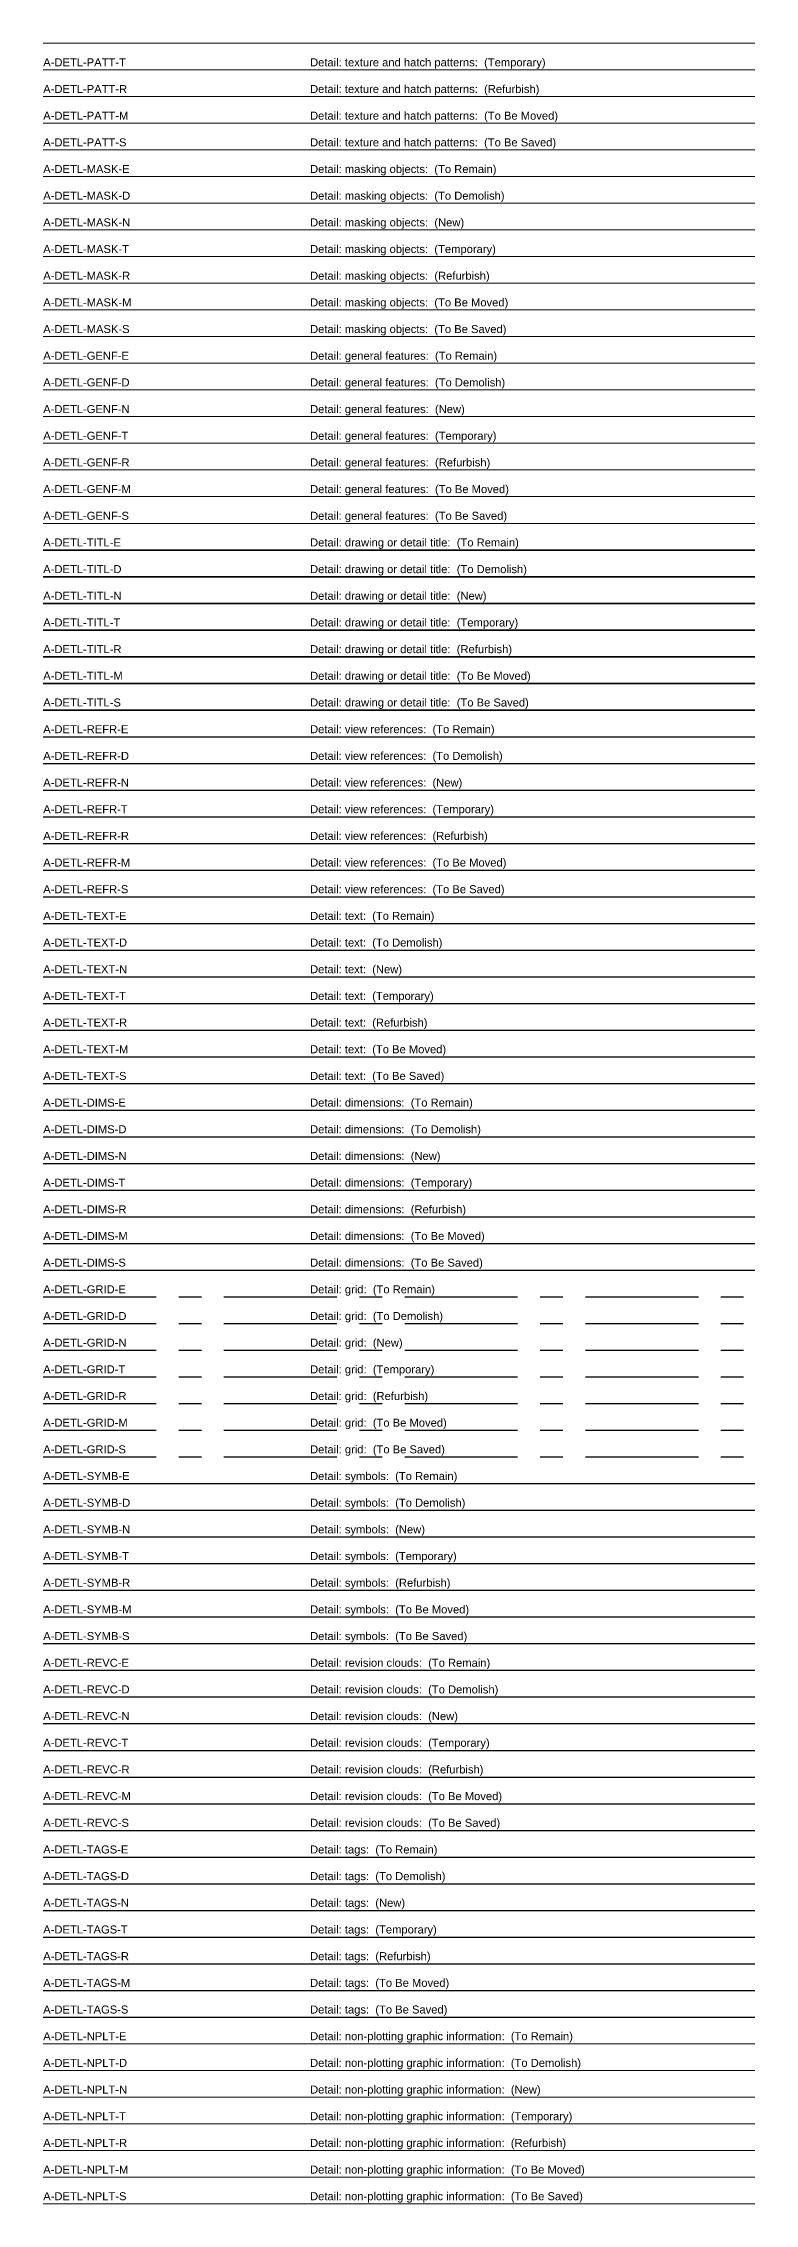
# Model space of a CAD drawing. Header units: millimetres. Extents: x 0 to 200, y -1215 to 3.
# Drawn here: x 0 to 200, y -1215 to -608 of the extents above; entities that cross this region are included whole.
import ezdxf

# ---------------------------------------------------------------- set-up
doc = ezdxf.new("R2010")
doc.units = ezdxf.units.MM
doc.linetypes.add('CENTER', pattern=[50.8, 31.75, -6.35, 6.35, -6.35])
for name, color, linetype, lineweight in [('A-DETL-DIMS-D', 11, 'Continuous', 25), ('A-DETL-DIMS-E', 201, 'Continuous', 25), ('A-DETL-DIMS-M', 51, 'Continuous', 25), ('A-DETL-DIMS-N', 171, 'Continuous', 25), ('A-DETL-DIMS-R', 131, 'Continuous', 25), ('A-DETL-DIMS-S', 101, 'Continuous', 25), ('A-DETL-DIMS-T', 31, 'Continuous', 25), ('A-DETL-GENF-D', 10, 'Continuous', 18), ('A-DETL-GENF-E', 200, 'Continuous', 18), ('A-DETL-GENF-M', 50, 'Continuous', 18), ('A-DETL-GENF-N', 170, 'Continuous', 18), ('A-DETL-GENF-R', 130, 'Continuous', 18), ('A-DETL-GENF-S', 100, 'Continuous', 18), ('A-DETL-GENF-T', 30, 'Continuous', 18), ('A-DETL-GRID-D', 11, 'CENTER', 25), ('A-DETL-GRID-E', 201, 'CENTER', 25), ('A-DETL-GRID-M', 51, 'CENTER', 25), ('A-DETL-GRID-N', 171, 'CENTER', 25), ('A-DETL-GRID-R', 131, 'CENTER', 25), ('A-DETL-GRID-S', 101, 'CENTER', 25), ('A-DETL-GRID-T', 31, 'CENTER', 25), ('A-DETL-MASK-D', 10, 'Continuous', 18), ('A-DETL-MASK-E', 200, 'Continuous', 18), ('A-DETL-MASK-M', 50, 'Continuous', 18), ('A-DETL-MASK-N', 170, 'Continuous', 18), ('A-DETL-MASK-R', 130, 'Continuous', 18), ('A-DETL-MASK-S', 100, 'Continuous', 18), ('A-DETL-MASK-T', 30, 'Continuous', 18), ('A-DETL-PATT-M', 59, 'Continuous', 13), ('A-DETL-PATT-N', 179, 'Continuous', 13), ('A-DETL-PATT-R', 139, 'Continuous', 13), ('A-DETL-PATT-S', 109, 'Continuous', 13), ('A-DETL-PATT-T', 39, 'Continuous', 13), ('A-DETL-REFR-D', 11, 'Continuous', 25), ('A-DETL-REFR-E', 201, 'Continuous', 25), ('A-DETL-REFR-M', 51, 'Continuous', 25), ('A-DETL-REFR-N', 171, 'Continuous', 25), ('A-DETL-REFR-R', 131, 'Continuous', 25), ('A-DETL-REFR-S', 101, 'Continuous', 25), ('A-DETL-REFR-T', 31, 'Continuous', 25), ('A-DETL-REVC-D', 71, 'Continuous', 25), ('A-DETL-REVC-E', 71, 'Continuous', 25), ('A-DETL-REVC-M', 71, 'Continuous', 25), ('A-DETL-REVC-N', 71, 'Continuous', 25), ('A-DETL-REVC-R', 71, 'Continuous', 25), ('A-DETL-REVC-S', 71, 'Continuous', 25), ('A-DETL-REVC-T', 71, 'Continuous', 25), ('A-DETL-SYMB-D', 11, 'Continuous', 25), ('A-DETL-SYMB-E', 201, 'Continuous', 25), ('A-DETL-SYMB-M', 51, 'Continuous', 25), ('A-DETL-SYMB-N', 171, 'Continuous', 25), ('A-DETL-SYMB-R', 131, 'Continuous', 25), ('A-DETL-SYMB-S', 101, 'Continuous', 25), ('A-DETL-SYMB-T', 31, 'Continuous', 25), ('A-DETL-TAGS-D', 11, 'Continuous', 25), ('A-DETL-TAGS-E', 201, 'Continuous', 25), ('A-DETL-TAGS-M', 51, 'Continuous', 25), ('A-DETL-TAGS-N', 171, 'Continuous', 25), ('A-DETL-TAGS-R', 131, 'Continuous', 25), ('A-DETL-TAGS-S', 101, 'Continuous', 25), ('A-DETL-TAGS-T', 31, 'Continuous', 25), ('A-DETL-TEXT-D', 11, 'Continuous', 25), ('A-DETL-TEXT-E', 201, 'Continuous', 25), ('A-DETL-TEXT-M', 51, 'Continuous', 25), ('A-DETL-TEXT-N', 171, 'Continuous', 25), ('A-DETL-TEXT-R', 131, 'Continuous', 25), ('A-DETL-TEXT-S', 101, 'Continuous', 25), ('A-DETL-TEXT-T', 31, 'Continuous', 25), ('A-DETL-TITL-D', 13, 'Continuous', 35), ('A-DETL-TITL-E', 203, 'Continuous', 35), ('A-DETL-TITL-M', 53, 'Continuous', 35), ('A-DETL-TITL-N', 173, 'Continuous', 35), ('A-DETL-TITL-R', 133, 'Continuous', 35), ('A-DETL-TITL-S', 103, 'Continuous', 35), ('A-DETL-TITL-T', 33, 'Continuous', 35)]:
    doc.layers.add(name, color=color, linetype=linetype, lineweight=lineweight)
for name, color, linetype, lineweight, plot in [('A-DETL-NPLT-D', 140, 'Continuous', 18, False), ('A-DETL-NPLT-E', 140, 'Continuous', 18, False), ('A-DETL-NPLT-M', 140, 'Continuous', 18, False), ('A-DETL-NPLT-N', 140, 'Continuous', 18, False), ('A-DETL-NPLT-R', 140, 'Continuous', 18, False), ('A-DETL-NPLT-S', 140, 'Continuous', 18, False), ('A-DETL-NPLT-T', 140, 'Continuous', 18, False)]:
    doc.layers.add(name, color=color, linetype=linetype, lineweight=lineweight, plot=plot)
doc.styles.get("Standard").update_dxf_attribs({"font": 'arial.ttf'})

# ---------------------------------------------------------------- blocks, each defined once
blk = doc.blocks.new('AecLayers_SingleLetter_Augmented_UpperPhasing_A_Detl')
at = {"layer": 'A-DETL-DIMS-D'}
blk.add_line((0, -915), (200, -915), dxfattribs=at)
at = {"layer": 'A-DETL-DIMS-E'}
blk.add_line((0, -907.5), (200, -907.5), dxfattribs=at)
at = {"layer": 'A-DETL-DIMS-M'}
blk.add_line((0, -945), (200, -945), dxfattribs=at)
at = {"layer": 'A-DETL-DIMS-N'}
blk.add_line((0, -922.5), (200, -922.5), dxfattribs=at)
at = {"layer": 'A-DETL-DIMS-R'}
blk.add_line((0, -937.5), (200, -937.5), dxfattribs=at)
at = {"layer": 'A-DETL-DIMS-S'}
blk.add_line((0, -952.5), (200, -952.5), dxfattribs=at)
at = {"layer": 'A-DETL-DIMS-T'}
blk.add_line((0, -930), (200, -930), dxfattribs=at)
at = {"layer": 'A-DETL-GENF-D'}
blk.add_line((0, -705), (200, -705), dxfattribs=at)
at = {"layer": 'A-DETL-GENF-E'}
blk.add_line((0, -697.5), (200, -697.5), dxfattribs=at)
at = {"layer": 'A-DETL-GENF-M'}
blk.add_line((0, -735), (200, -735), dxfattribs=at)
at = {"layer": 'A-DETL-GENF-N'}
blk.add_line((0, -712.5), (200, -712.5), dxfattribs=at)
at = {"layer": 'A-DETL-GENF-R'}
blk.add_line((0, -727.5), (200, -727.5), dxfattribs=at)
at = {"layer": 'A-DETL-GENF-S'}
blk.add_line((0, -742.5), (200, -742.5), dxfattribs=at)
at = {"layer": 'A-DETL-GENF-T'}
blk.add_line((0, -720), (200, -720), dxfattribs=at)
at = {"layer": 'A-DETL-GRID-D'}
blk.add_line((0, -967.5), (200, -967.5), dxfattribs=at)
at = {"layer": 'A-DETL-GRID-E'}
blk.add_line((0, -960), (200, -960), dxfattribs=at)
at = {"layer": 'A-DETL-GRID-M'}
blk.add_line((0, -997.5), (200, -997.5), dxfattribs=at)
at = {"layer": 'A-DETL-GRID-N'}
blk.add_line((0, -975), (200, -975), dxfattribs=at)
at = {"layer": 'A-DETL-GRID-R'}
blk.add_line((0, -990), (200, -990), dxfattribs=at)
at = {"layer": 'A-DETL-GRID-S'}
blk.add_line((0, -1005), (200, -1005), dxfattribs=at)
at = {"layer": 'A-DETL-GRID-T'}
blk.add_line((0, -982.5), (200, -982.5), dxfattribs=at)
at = {"layer": 'A-DETL-MASK-D'}
blk.add_line((0, -652.5), (200, -652.5), dxfattribs=at)
at = {"layer": 'A-DETL-MASK-E'}
blk.add_line((0, -645), (200, -645), dxfattribs=at)
at = {"layer": 'A-DETL-MASK-M'}
blk.add_line((0, -682.5), (200, -682.5), dxfattribs=at)
at = {"layer": 'A-DETL-MASK-N'}
blk.add_line((0, -660), (200, -660), dxfattribs=at)
at = {"layer": 'A-DETL-MASK-R'}
blk.add_line((0, -675), (200, -675), dxfattribs=at)
at = {"layer": 'A-DETL-MASK-S'}
blk.add_line((0, -690), (200, -690), dxfattribs=at)
at = {"layer": 'A-DETL-MASK-T'}
blk.add_line((0, -667.5), (200, -667.5), dxfattribs=at)
at = {"layer": 'A-DETL-NPLT-D'}
blk.add_line((0, -1177.5), (200, -1177.5), dxfattribs=at)
at = {"layer": 'A-DETL-NPLT-E'}
blk.add_line((0, -1170), (200, -1170), dxfattribs=at)
at = {"layer": 'A-DETL-NPLT-M'}
blk.add_line((0, -1207.5), (200, -1207.5), dxfattribs=at)
at = {"layer": 'A-DETL-NPLT-N'}
blk.add_line((0, -1185), (200, -1185), dxfattribs=at)
at = {"layer": 'A-DETL-NPLT-R'}
blk.add_line((0, -1200), (200, -1200), dxfattribs=at)
at = {"layer": 'A-DETL-NPLT-S'}
blk.add_line((0, -1215), (200, -1215), dxfattribs=at)
at = {"layer": 'A-DETL-NPLT-T'}
blk.add_line((0, -1192.5), (200, -1192.5), dxfattribs=at)
at = {"layer": 'A-DETL-PATT-M'}
blk.add_line((0, -630), (200, -630), dxfattribs=at)
at = {"layer": 'A-DETL-PATT-N'}
blk.add_line((0, -607.5), (200, -607.5), dxfattribs=at)
at = {"layer": 'A-DETL-PATT-R'}
blk.add_line((0, -622.5), (200, -622.5), dxfattribs=at)
at = {"layer": 'A-DETL-PATT-S'}
blk.add_line((0, -637.5), (200, -637.5), dxfattribs=at)
at = {"layer": 'A-DETL-PATT-T'}
blk.add_line((0, -615), (200, -615), dxfattribs=at)
at = {"layer": 'A-DETL-REFR-D'}
blk.add_line((0, -810), (200, -810), dxfattribs=at)
at = {"layer": 'A-DETL-REFR-E'}
blk.add_line((0, -802.5), (200, -802.5), dxfattribs=at)
at = {"layer": 'A-DETL-REFR-M'}
blk.add_line((0, -840), (200, -840), dxfattribs=at)
at = {"layer": 'A-DETL-REFR-N'}
blk.add_line((0, -817.5), (200, -817.5), dxfattribs=at)
at = {"layer": 'A-DETL-REFR-R'}
blk.add_line((0, -832.5), (200, -832.5), dxfattribs=at)
at = {"layer": 'A-DETL-REFR-S'}
blk.add_line((0, -847.5), (200, -847.5), dxfattribs=at)
at = {"layer": 'A-DETL-REFR-T'}
blk.add_line((0, -825), (200, -825), dxfattribs=at)
at = {"layer": 'A-DETL-REVC-D'}
blk.add_line((0, -1072.5), (200, -1072.5), dxfattribs=at)
at = {"layer": 'A-DETL-REVC-E'}
blk.add_line((0, -1065), (200, -1065), dxfattribs=at)
at = {"layer": 'A-DETL-REVC-M'}
blk.add_line((0, -1102.5), (200, -1102.5), dxfattribs=at)
at = {"layer": 'A-DETL-REVC-N'}
blk.add_line((0, -1080), (200, -1080), dxfattribs=at)
at = {"layer": 'A-DETL-REVC-R'}
blk.add_line((0, -1095), (200, -1095), dxfattribs=at)
at = {"layer": 'A-DETL-REVC-S'}
blk.add_line((0, -1110), (200, -1110), dxfattribs=at)
at = {"layer": 'A-DETL-REVC-T'}
blk.add_line((0, -1087.5), (200, -1087.5), dxfattribs=at)
at = {"layer": 'A-DETL-SYMB-D'}
blk.add_line((0, -1020), (200, -1020), dxfattribs=at)
at = {"layer": 'A-DETL-SYMB-E'}
blk.add_line((0, -1012.5), (200, -1012.5), dxfattribs=at)
at = {"layer": 'A-DETL-SYMB-M'}
blk.add_line((0, -1050), (200, -1050), dxfattribs=at)
at = {"layer": 'A-DETL-SYMB-N'}
blk.add_line((0, -1027.5), (200, -1027.5), dxfattribs=at)
at = {"layer": 'A-DETL-SYMB-R'}
blk.add_line((0, -1042.5), (200, -1042.5), dxfattribs=at)
at = {"layer": 'A-DETL-SYMB-S'}
blk.add_line((0, -1057.5), (200, -1057.5), dxfattribs=at)
at = {"layer": 'A-DETL-SYMB-T'}
blk.add_line((0, -1035), (200, -1035), dxfattribs=at)
at = {"layer": 'A-DETL-TAGS-D'}
blk.add_line((0, -1125), (200, -1125), dxfattribs=at)
at = {"layer": 'A-DETL-TAGS-E'}
blk.add_line((0, -1117.5), (200, -1117.5), dxfattribs=at)
at = {"layer": 'A-DETL-TAGS-M'}
blk.add_line((0, -1155), (200, -1155), dxfattribs=at)
at = {"layer": 'A-DETL-TAGS-N'}
blk.add_line((0, -1132.5), (200, -1132.5), dxfattribs=at)
at = {"layer": 'A-DETL-TAGS-R'}
blk.add_line((0, -1147.5), (200, -1147.5), dxfattribs=at)
at = {"layer": 'A-DETL-TAGS-S'}
blk.add_line((0, -1162.5), (200, -1162.5), dxfattribs=at)
at = {"layer": 'A-DETL-TAGS-T'}
blk.add_line((0, -1140), (200, -1140), dxfattribs=at)
at = {"layer": 'A-DETL-TEXT-D'}
blk.add_line((0, -862.5), (200, -862.5), dxfattribs=at)
at = {"layer": 'A-DETL-TEXT-E'}
blk.add_line((0, -855), (200, -855), dxfattribs=at)
at = {"layer": 'A-DETL-TEXT-M'}
blk.add_line((0, -892.5), (200, -892.5), dxfattribs=at)
at = {"layer": 'A-DETL-TEXT-N'}
blk.add_line((0, -870), (200, -870), dxfattribs=at)
at = {"layer": 'A-DETL-TEXT-R'}
blk.add_line((0, -885), (200, -885), dxfattribs=at)
at = {"layer": 'A-DETL-TEXT-S'}
blk.add_line((0, -900), (200, -900), dxfattribs=at)
at = {"layer": 'A-DETL-TEXT-T'}
blk.add_line((0, -877.5), (200, -877.5), dxfattribs=at)
at = {"layer": 'A-DETL-TITL-D'}
blk.add_line((0, -757.5), (200, -757.5), dxfattribs=at)
at = {"layer": 'A-DETL-TITL-E'}
blk.add_line((0, -750), (200, -750), dxfattribs=at)
at = {"layer": 'A-DETL-TITL-M'}
blk.add_line((0, -787.5), (200, -787.5), dxfattribs=at)
at = {"layer": 'A-DETL-TITL-N'}
blk.add_line((0, -765), (200, -765), dxfattribs=at)
at = {"layer": 'A-DETL-TITL-R'}
blk.add_line((0, -780), (200, -780), dxfattribs=at)
at = {"layer": 'A-DETL-TITL-S'}
blk.add_line((0, -795), (200, -795), dxfattribs=at)
at = {"layer": 'A-DETL-TITL-T'}
blk.add_line((0, -772.5), (200, -772.5), dxfattribs=at)
at = {"layer": 'A-DETL-DIMS-D'}
for s, p in [('A-DETL-DIMS-D', (0, -914)), ('Detail: dimensions:  (To Demolish)', (75, -914))]:
    blk.add_text(s, height=2.25, dxfattribs=at).set_placement(p)
at = {"layer": 'A-DETL-DIMS-E'}
for s, p in [('A-DETL-DIMS-E', (0, -906.5)), ('Detail: dimensions:  (To Remain)', (75, -906.5))]:
    blk.add_text(s, height=2.25, dxfattribs=at).set_placement(p)
at = {"layer": 'A-DETL-DIMS-M'}
for s, p in [('A-DETL-DIMS-M', (0, -944)), ('Detail: dimensions:  (To Be Moved)', (75, -944))]:
    blk.add_text(s, height=2.25, dxfattribs=at).set_placement(p)
at = {"layer": 'A-DETL-DIMS-N'}
for s, p in [('A-DETL-DIMS-N', (0, -921.5)), ('Detail: dimensions:  (New)', (75, -921.5))]:
    blk.add_text(s, height=2.25, dxfattribs=at).set_placement(p)
at = {"layer": 'A-DETL-DIMS-R'}
for s, p in [('A-DETL-DIMS-R', (0, -936.5)), ('Detail: dimensions:  (Refurbish)', (75, -936.5))]:
    blk.add_text(s, height=2.25, dxfattribs=at).set_placement(p)
at = {"layer": 'A-DETL-DIMS-S'}
for s, p in [('A-DETL-DIMS-S', (0, -951.5)), ('Detail: dimensions:  (To Be Saved)', (75, -951.5))]:
    blk.add_text(s, height=2.25, dxfattribs=at).set_placement(p)
at = {"layer": 'A-DETL-DIMS-T'}
for s, p in [('A-DETL-DIMS-T', (0, -929)), ('Detail: dimensions:  (Temporary)', (75, -929))]:
    blk.add_text(s, height=2.25, dxfattribs=at).set_placement(p)
at = {"layer": 'A-DETL-GENF-D'}
for s, p in [('A-DETL-GENF-D', (0, -704)), ('Detail: general features:  (To Demolish)', (75, -704))]:
    blk.add_text(s, height=2.25, dxfattribs=at).set_placement(p)
at = {"layer": 'A-DETL-GENF-E'}
for s, p in [('A-DETL-GENF-E', (0, -696.5)), ('Detail: general features:  (To Remain)', (75, -696.5))]:
    blk.add_text(s, height=2.25, dxfattribs=at).set_placement(p)
at = {"layer": 'A-DETL-GENF-M'}
for s, p in [('A-DETL-GENF-M', (0, -734)), ('Detail: general features:  (To Be Moved)', (75, -734))]:
    blk.add_text(s, height=2.25, dxfattribs=at).set_placement(p)
at = {"layer": 'A-DETL-GENF-N'}
for s, p in [('A-DETL-GENF-N', (0, -711.5)), ('Detail: general features:  (New)', (75, -711.5))]:
    blk.add_text(s, height=2.25, dxfattribs=at).set_placement(p)
at = {"layer": 'A-DETL-GENF-R'}
for s, p in [('A-DETL-GENF-R', (0, -726.5)), ('Detail: general features:  (Refurbish)', (75, -726.5))]:
    blk.add_text(s, height=2.25, dxfattribs=at).set_placement(p)
at = {"layer": 'A-DETL-GENF-S'}
for s, p in [('A-DETL-GENF-S', (0, -741.5)), ('Detail: general features:  (To Be Saved)', (75, -741.5))]:
    blk.add_text(s, height=2.25, dxfattribs=at).set_placement(p)
at = {"layer": 'A-DETL-GENF-T'}
for s, p in [('A-DETL-GENF-T', (0, -719)), ('Detail: general features:  (Temporary)', (75, -719))]:
    blk.add_text(s, height=2.25, dxfattribs=at).set_placement(p)
at = {"layer": 'A-DETL-GRID-D'}
for s, p in [('A-DETL-GRID-D', (0, -966.5)), ('Detail: grid:  (To Demolish)', (75, -966.5))]:
    blk.add_text(s, height=2.25, dxfattribs=at).set_placement(p)
at = {"layer": 'A-DETL-GRID-E'}
for s, p in [('A-DETL-GRID-E', (0, -959)), ('Detail: grid:  (To Remain)', (75, -959))]:
    blk.add_text(s, height=2.25, dxfattribs=at).set_placement(p)
at = {"layer": 'A-DETL-GRID-M'}
for s, p in [('A-DETL-GRID-M', (0, -996.5)), ('Detail: grid:  (To Be Moved)', (75, -996.5))]:
    blk.add_text(s, height=2.25, dxfattribs=at).set_placement(p)
at = {"layer": 'A-DETL-GRID-N'}
for s, p in [('A-DETL-GRID-N', (0, -974)), ('Detail: grid:  (New)', (75, -974))]:
    blk.add_text(s, height=2.25, dxfattribs=at).set_placement(p)
at = {"layer": 'A-DETL-GRID-R'}
for s, p in [('A-DETL-GRID-R', (0, -989)), ('Detail: grid:  (Refurbish)', (75, -989))]:
    blk.add_text(s, height=2.25, dxfattribs=at).set_placement(p)
at = {"layer": 'A-DETL-GRID-S'}
for s, p in [('A-DETL-GRID-S', (0, -1004)), ('Detail: grid:  (To Be Saved)', (75, -1004))]:
    blk.add_text(s, height=2.25, dxfattribs=at).set_placement(p)
at = {"layer": 'A-DETL-GRID-T'}
for s, p in [('A-DETL-GRID-T', (0, -981.5)), ('Detail: grid:  (Temporary)', (75, -981.5))]:
    blk.add_text(s, height=2.25, dxfattribs=at).set_placement(p)
at = {"layer": 'A-DETL-MASK-D'}
for s, p in [('A-DETL-MASK-D', (0, -651.5)), ('Detail: masking objects:  (To Demolish)', (75, -651.5))]:
    blk.add_text(s, height=2.25, dxfattribs=at).set_placement(p)
at = {"layer": 'A-DETL-MASK-E'}
for s, p in [('A-DETL-MASK-E', (0, -644)), ('Detail: masking objects:  (To Remain)', (75, -644))]:
    blk.add_text(s, height=2.25, dxfattribs=at).set_placement(p)
at = {"layer": 'A-DETL-MASK-M'}
for s, p in [('A-DETL-MASK-M', (0, -681.5)), ('Detail: masking objects:  (To Be Moved)', (75, -681.5))]:
    blk.add_text(s, height=2.25, dxfattribs=at).set_placement(p)
at = {"layer": 'A-DETL-MASK-N'}
for s, p in [('A-DETL-MASK-N', (0, -659)), ('Detail: masking objects:  (New)', (75, -659))]:
    blk.add_text(s, height=2.25, dxfattribs=at).set_placement(p)
at = {"layer": 'A-DETL-MASK-R'}
for s, p in [('A-DETL-MASK-R', (0, -674)), ('Detail: masking objects:  (Refurbish)', (75, -674))]:
    blk.add_text(s, height=2.25, dxfattribs=at).set_placement(p)
at = {"layer": 'A-DETL-MASK-S'}
for s, p in [('A-DETL-MASK-S', (0, -689)), ('Detail: masking objects:  (To Be Saved)', (75, -689))]:
    blk.add_text(s, height=2.25, dxfattribs=at).set_placement(p)
at = {"layer": 'A-DETL-MASK-T'}
for s, p in [('A-DETL-MASK-T', (0, -666.5)), ('Detail: masking objects:  (Temporary)', (75, -666.5))]:
    blk.add_text(s, height=2.25, dxfattribs=at).set_placement(p)
at = {"layer": 'A-DETL-NPLT-D'}
for s, p in [('A-DETL-NPLT-D', (0, -1176.5)), ('Detail: non-plotting graphic information:  (To Demolish)', (75, -1176.5))]:
    blk.add_text(s, height=2.25, dxfattribs=at).set_placement(p)
at = {"layer": 'A-DETL-NPLT-E'}
for s, p in [('A-DETL-NPLT-E', (0, -1169)), ('Detail: non-plotting graphic information:  (To Remain)', (75, -1169))]:
    blk.add_text(s, height=2.25, dxfattribs=at).set_placement(p)
at = {"layer": 'A-DETL-NPLT-M'}
for s, p in [('A-DETL-NPLT-M', (0, -1206.5)), ('Detail: non-plotting graphic information:  (To Be Moved)', (75, -1206.5))]:
    blk.add_text(s, height=2.25, dxfattribs=at).set_placement(p)
at = {"layer": 'A-DETL-NPLT-N'}
for s, p in [('A-DETL-NPLT-N', (0, -1184)), ('Detail: non-plotting graphic information:  (New)', (75, -1184))]:
    blk.add_text(s, height=2.25, dxfattribs=at).set_placement(p)
at = {"layer": 'A-DETL-NPLT-R'}
for s, p in [('A-DETL-NPLT-R', (0, -1199)), ('Detail: non-plotting graphic information:  (Refurbish)', (75, -1199))]:
    blk.add_text(s, height=2.25, dxfattribs=at).set_placement(p)
at = {"layer": 'A-DETL-NPLT-S'}
for s, p in [('A-DETL-NPLT-S', (0, -1214)), ('Detail: non-plotting graphic information:  (To Be Saved)', (75, -1214))]:
    blk.add_text(s, height=2.25, dxfattribs=at).set_placement(p)
at = {"layer": 'A-DETL-NPLT-T'}
for s, p in [('A-DETL-NPLT-T', (0, -1191.5)), ('Detail: non-plotting graphic information:  (Temporary)', (75, -1191.5))]:
    blk.add_text(s, height=2.25, dxfattribs=at).set_placement(p)
at = {"layer": 'A-DETL-PATT-M'}
for s, p in [('A-DETL-PATT-M', (0, -629)), ('Detail: texture and hatch patterns:  (To Be Moved)', (75, -629))]:
    blk.add_text(s, height=2.25, dxfattribs=at).set_placement(p)
at = {"layer": 'A-DETL-PATT-R'}
for s, p in [('A-DETL-PATT-R', (0, -621.5)), ('Detail: texture and hatch patterns:  (Refurbish)', (75, -621.5))]:
    blk.add_text(s, height=2.25, dxfattribs=at).set_placement(p)
at = {"layer": 'A-DETL-PATT-S'}
for s, p in [('A-DETL-PATT-S', (0, -636.5)), ('Detail: texture and hatch patterns:  (To Be Saved)', (75, -636.5))]:
    blk.add_text(s, height=2.25, dxfattribs=at).set_placement(p)
at = {"layer": 'A-DETL-PATT-T'}
for s, p in [('A-DETL-PATT-T', (0, -614)), ('Detail: texture and hatch patterns:  (Temporary)', (75, -614))]:
    blk.add_text(s, height=2.25, dxfattribs=at).set_placement(p)
at = {"layer": 'A-DETL-REFR-D'}
for s, p in [('A-DETL-REFR-D', (0, -809)), ('Detail: view references:  (To Demolish)', (75, -809))]:
    blk.add_text(s, height=2.25, dxfattribs=at).set_placement(p)
at = {"layer": 'A-DETL-REFR-E'}
for s, p in [('A-DETL-REFR-E', (0, -801.5)), ('Detail: view references:  (To Remain)', (75, -801.5))]:
    blk.add_text(s, height=2.25, dxfattribs=at).set_placement(p)
at = {"layer": 'A-DETL-REFR-M'}
for s, p in [('A-DETL-REFR-M', (0, -839)), ('Detail: view references:  (To Be Moved)', (75, -839))]:
    blk.add_text(s, height=2.25, dxfattribs=at).set_placement(p)
at = {"layer": 'A-DETL-REFR-N'}
for s, p in [('A-DETL-REFR-N', (0, -816.5)), ('Detail: view references:  (New)', (75, -816.5))]:
    blk.add_text(s, height=2.25, dxfattribs=at).set_placement(p)
at = {"layer": 'A-DETL-REFR-R'}
for s, p in [('A-DETL-REFR-R', (0, -831.5)), ('Detail: view references:  (Refurbish)', (75, -831.5))]:
    blk.add_text(s, height=2.25, dxfattribs=at).set_placement(p)
at = {"layer": 'A-DETL-REFR-S'}
for s, p in [('A-DETL-REFR-S', (0, -846.5)), ('Detail: view references:  (To Be Saved)', (75, -846.5))]:
    blk.add_text(s, height=2.25, dxfattribs=at).set_placement(p)
at = {"layer": 'A-DETL-REFR-T'}
for s, p in [('A-DETL-REFR-T', (0, -824)), ('Detail: view references:  (Temporary)', (75, -824))]:
    blk.add_text(s, height=2.25, dxfattribs=at).set_placement(p)
at = {"layer": 'A-DETL-REVC-D'}
for s, p in [('Detail: revision clouds:  (To Demolish)', (75, -1071.5)), ('A-DETL-REVC-D', (0, -1071.5))]:
    blk.add_text(s, height=2.25, dxfattribs=at).set_placement(p)
at = {"layer": 'A-DETL-REVC-E'}
for s, p in [('A-DETL-REVC-E', (0, -1064)), ('Detail: revision clouds:  (To Remain)', (75, -1064))]:
    blk.add_text(s, height=2.25, dxfattribs=at).set_placement(p)
at = {"layer": 'A-DETL-REVC-M'}
for s, p in [('A-DETL-REVC-M', (0, -1101.5)), ('Detail: revision clouds:  (To Be Moved)', (75, -1101.5))]:
    blk.add_text(s, height=2.25, dxfattribs=at).set_placement(p)
at = {"layer": 'A-DETL-REVC-N'}
for s, p in [('A-DETL-REVC-N', (0, -1079)), ('Detail: revision clouds:  (New)', (75, -1079))]:
    blk.add_text(s, height=2.25, dxfattribs=at).set_placement(p)
at = {"layer": 'A-DETL-REVC-R'}
for s, p in [('A-DETL-REVC-R', (0, -1094)), ('Detail: revision clouds:  (Refurbish)', (75, -1094))]:
    blk.add_text(s, height=2.25, dxfattribs=at).set_placement(p)
at = {"layer": 'A-DETL-REVC-S'}
for s, p in [('A-DETL-REVC-S', (0, -1109)), ('Detail: revision clouds:  (To Be Saved)', (75, -1109))]:
    blk.add_text(s, height=2.25, dxfattribs=at).set_placement(p)
at = {"layer": 'A-DETL-REVC-T'}
for s, p in [('A-DETL-REVC-T', (0, -1086.5)), ('Detail: revision clouds:  (Temporary)', (75, -1086.5))]:
    blk.add_text(s, height=2.25, dxfattribs=at).set_placement(p)
at = {"layer": 'A-DETL-SYMB-D'}
for s, p in [('A-DETL-SYMB-D', (0, -1019)), ('Detail: symbols:  (To Demolish)', (75, -1019))]:
    blk.add_text(s, height=2.25, dxfattribs=at).set_placement(p)
at = {"layer": 'A-DETL-SYMB-E'}
for s, p in [('A-DETL-SYMB-E', (0, -1011.5)), ('Detail: symbols:  (To Remain)', (75, -1011.5))]:
    blk.add_text(s, height=2.25, dxfattribs=at).set_placement(p)
at = {"layer": 'A-DETL-SYMB-M'}
for s, p in [('A-DETL-SYMB-M', (0, -1049)), ('Detail: symbols:  (To Be Moved)', (75, -1049))]:
    blk.add_text(s, height=2.25, dxfattribs=at).set_placement(p)
at = {"layer": 'A-DETL-SYMB-N'}
for s, p in [('A-DETL-SYMB-N', (0, -1026.5)), ('Detail: symbols:  (New)', (75, -1026.5))]:
    blk.add_text(s, height=2.25, dxfattribs=at).set_placement(p)
at = {"layer": 'A-DETL-SYMB-R'}
for s, p in [('A-DETL-SYMB-R', (0, -1041.5)), ('Detail: symbols:  (Refurbish)', (75, -1041.5))]:
    blk.add_text(s, height=2.25, dxfattribs=at).set_placement(p)
at = {"layer": 'A-DETL-SYMB-S'}
for s, p in [('A-DETL-SYMB-S', (0, -1056.5)), ('Detail: symbols:  (To Be Saved)', (75, -1056.5))]:
    blk.add_text(s, height=2.25, dxfattribs=at).set_placement(p)
at = {"layer": 'A-DETL-SYMB-T'}
for s, p in [('A-DETL-SYMB-T', (0, -1034)), ('Detail: symbols:  (Temporary)', (75, -1034))]:
    blk.add_text(s, height=2.25, dxfattribs=at).set_placement(p)
at = {"layer": 'A-DETL-TAGS-D'}
for s, p in [('A-DETL-TAGS-D', (0, -1124)), ('Detail: tags:  (To Demolish)', (75, -1124))]:
    blk.add_text(s, height=2.25, dxfattribs=at).set_placement(p)
at = {"layer": 'A-DETL-TAGS-E'}
for s, p in [('A-DETL-TAGS-E', (0, -1116.5)), ('Detail: tags:  (To Remain)', (75, -1116.5))]:
    blk.add_text(s, height=2.25, dxfattribs=at).set_placement(p)
at = {"layer": 'A-DETL-TAGS-M'}
for s, p in [('A-DETL-TAGS-M', (0, -1154)), ('Detail: tags:  (To Be Moved)', (75, -1154))]:
    blk.add_text(s, height=2.25, dxfattribs=at).set_placement(p)
at = {"layer": 'A-DETL-TAGS-N'}
for s, p in [('A-DETL-TAGS-N', (0, -1131.5)), ('Detail: tags:  (New)', (75, -1131.5))]:
    blk.add_text(s, height=2.25, dxfattribs=at).set_placement(p)
at = {"layer": 'A-DETL-TAGS-R'}
for s, p in [('A-DETL-TAGS-R', (0, -1146.5)), ('Detail: tags:  (Refurbish)', (75, -1146.5))]:
    blk.add_text(s, height=2.25, dxfattribs=at).set_placement(p)
at = {"layer": 'A-DETL-TAGS-S'}
for s, p in [('A-DETL-TAGS-S', (0, -1161.5)), ('Detail: tags:  (To Be Saved)', (75, -1161.5))]:
    blk.add_text(s, height=2.25, dxfattribs=at).set_placement(p)
at = {"layer": 'A-DETL-TAGS-T'}
for s, p in [('A-DETL-TAGS-T', (0, -1139)), ('Detail: tags:  (Temporary)', (75, -1139))]:
    blk.add_text(s, height=2.25, dxfattribs=at).set_placement(p)
at = {"layer": 'A-DETL-TEXT-D'}
for s, p in [('A-DETL-TEXT-D', (0, -861.5)), ('Detail: text:  (To Demolish)', (75, -861.5))]:
    blk.add_text(s, height=2.25, dxfattribs=at).set_placement(p)
at = {"layer": 'A-DETL-TEXT-E'}
for s, p in [('A-DETL-TEXT-E', (0, -854)), ('Detail: text:  (To Remain)', (75, -854))]:
    blk.add_text(s, height=2.25, dxfattribs=at).set_placement(p)
at = {"layer": 'A-DETL-TEXT-M'}
for s, p in [('A-DETL-TEXT-M', (0, -891.5)), ('Detail: text:  (To Be Moved)', (75, -891.5))]:
    blk.add_text(s, height=2.25, dxfattribs=at).set_placement(p)
at = {"layer": 'A-DETL-TEXT-N'}
for s, p in [('A-DETL-TEXT-N', (0, -869)), ('Detail: text:  (New)', (75, -869))]:
    blk.add_text(s, height=2.25, dxfattribs=at).set_placement(p)
at = {"layer": 'A-DETL-TEXT-R'}
for s, p in [('A-DETL-TEXT-R', (0, -884)), ('Detail: text:  (Refurbish)', (75, -884))]:
    blk.add_text(s, height=2.25, dxfattribs=at).set_placement(p)
at = {"layer": 'A-DETL-TEXT-S'}
for s, p in [('A-DETL-TEXT-S', (0, -899)), ('Detail: text:  (To Be Saved)', (75, -899))]:
    blk.add_text(s, height=2.25, dxfattribs=at).set_placement(p)
at = {"layer": 'A-DETL-TEXT-T'}
for s, p in [('A-DETL-TEXT-T', (0, -876.5)), ('Detail: text:  (Temporary)', (75, -876.5))]:
    blk.add_text(s, height=2.25, dxfattribs=at).set_placement(p)
at = {"layer": 'A-DETL-TITL-D'}
for s, p in [('A-DETL-TITL-D', (0, -756.5)), ('Detail: drawing or detail title:  (To Demolish)', (75, -756.5))]:
    blk.add_text(s, height=2.25, dxfattribs=at).set_placement(p)
at = {"layer": 'A-DETL-TITL-E'}
for s, p in [('A-DETL-TITL-E', (0, -749)), ('Detail: drawing or detail title:  (To Remain)', (75, -749))]:
    blk.add_text(s, height=2.25, dxfattribs=at).set_placement(p)
at = {"layer": 'A-DETL-TITL-M'}
for s, p in [('A-DETL-TITL-M', (0, -786.5)), ('Detail: drawing or detail title:  (To Be Moved)', (75, -786.5))]:
    blk.add_text(s, height=2.25, dxfattribs=at).set_placement(p)
at = {"layer": 'A-DETL-TITL-N'}
for s, p in [('A-DETL-TITL-N', (0, -764)), ('Detail: drawing or detail title:  (New)', (75, -764))]:
    blk.add_text(s, height=2.25, dxfattribs=at).set_placement(p)
at = {"layer": 'A-DETL-TITL-R'}
for s, p in [('A-DETL-TITL-R', (0, -779)), ('Detail: drawing or detail title:  (Refurbish)', (75, -779))]:
    blk.add_text(s, height=2.25, dxfattribs=at).set_placement(p)
at = {"layer": 'A-DETL-TITL-S'}
for s, p in [('A-DETL-TITL-S', (0, -794)), ('Detail: drawing or detail title:  (To Be Saved)', (75, -794))]:
    blk.add_text(s, height=2.25, dxfattribs=at).set_placement(p)
at = {"layer": 'A-DETL-TITL-T'}
for s, p in [('A-DETL-TITL-T', (0, -771.5)), ('Detail: drawing or detail title:  (Temporary)', (75, -771.5))]:
    blk.add_text(s, height=2.25, dxfattribs=at).set_placement(p)

msp = doc.modelspace()

# ---------------------------------------------------------------- block references
msp.add_blockref('AecLayers_SingleLetter_Augmented_UpperPhasing_A_Detl', (0, 0))

doc.saveas('drawing.dxf')
